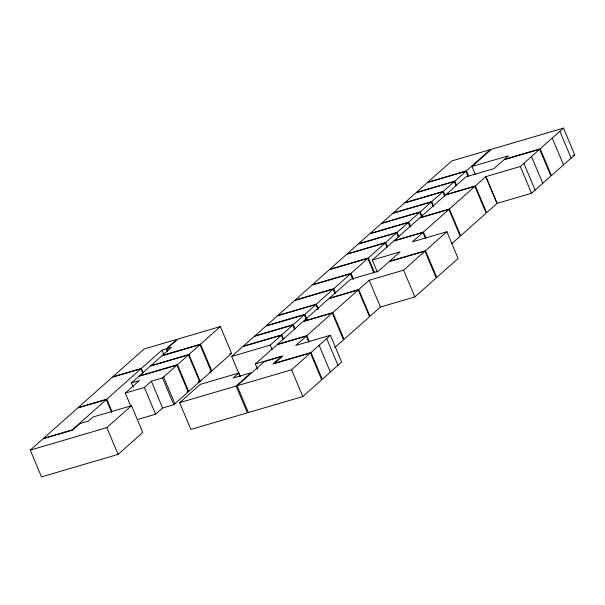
<?xml version="1.0" encoding="UTF-8"?>
<svg xmlns="http://www.w3.org/2000/svg" width="605" height="605" viewBox="0 0 605 605"><rect width="100%" height="100%" fill="white"/><g stroke="black" fill="none" stroke-linecap="round" stroke-linejoin="round"><path stroke-width="0.91" d="M30.25 450.128L43.023 438.776L72.698 430.064L80.041 423.538L88.443 421.065L93.004 417.019L131.519 405.705L142.772 432.462L118.088 454.393L41.503 476.891L30.25 450.128L106.835 427.629L131.519 405.705M106.276 399.625L72.154 429.936L43.507 438.353L77.621 408.042L106.276 399.625L111.721 412.572M140.904 368.861L112.25 377.278L78.121 407.604L106.767 399.187L140.904 368.861L142.719 373.179M141.381 368.437L161.966 350.151L166.246 348.896L177.046 339.299L144.119 348.972L112.734 376.854L141.381 368.437L143.196 372.756M167.835 350.363L167.109 348.639L177.908 339.05L220.364 326.571L231.617 353.335L211.788 370.948L200.535 344.185L220.364 326.571M133.198 387.238L131.383 382.92L138.726 376.393L176.91 365.178L188.155 391.942L173.801 404.707L162.601 408.004L155.591 414.221L137.388 419.575M130.71 406.015L125.265 393.068L139.309 380.59L131.383 382.92M125.265 393.068L144.345 387.465L151.348 381.241L162.548 377.951L176.91 365.178M188.442 354.931L150.267 366.146L139.279 375.902L177.462 364.686L188.442 354.931L199.695 381.695L188.715 391.45L186.937 391.972M199.983 344.676L161.807 355.899L150.743 365.715L188.926 354.5L199.983 344.676L211.236 371.44L200.172 381.263L198.402 381.785M238.778 373.058L233.205 378.012L251.098 372.756L236.109 386.073L247.362 412.837L190.885 429.429L179.632 402.665L200.202 384.394L238.778 373.058L240.23 376.514M240.041 376.295L231.7 356.436L242.764 346.604L281.302 335.283L283.117 339.602M231.7 356.436L270.238 345.115L281.302 335.283M292.76 325.104L254.221 336.433L243.24 346.181L281.786 334.86L292.76 325.104L294.575 329.423M304.3 314.857L265.754 326.178L254.773 335.941L293.312 324.613L304.3 314.857L306.107 319.175M315.893 304.557L277.347 315.878L266.313 325.687L304.852 314.366L315.893 304.557L318.064 309.737M333.151 289.22L294.612 300.541L277.793 315.485L316.332 304.164L333.151 289.22L334.966 293.538M350.461 273.846L311.923 285.167L295.202 300.019L333.741 288.698L350.461 273.846L352.639 279.026M367.817 258.426L329.279 269.754L312.52 284.637L351.059 273.316L367.817 258.426L373.988 273.105M385.173 243.013L346.627 254.334L329.816 269.27L368.354 257.949L385.173 243.013L386.988 247.324M396.653 232.812L358.115 244.133L347.187 253.843L385.725 242.514L396.653 232.812L398.468 237.122M408.141 222.61L369.594 233.931L358.614 243.686L397.152 232.365L408.141 222.61L409.956 226.928M419.764 212.279L381.226 223.6L370.154 233.439L408.693 222.118L419.764 212.279L421.579 216.598M431.267 202.062L392.728 213.384L381.687 223.184L420.233 211.863L431.267 202.062L433.082 206.373M442.822 191.793L404.284 203.114L393.227 212.937L431.766 201.616L442.822 191.793L444.637 196.111M454.325 181.576L415.786 192.897L404.768 202.69L443.306 191.369L454.325 181.576L456.14 185.894M465.88 171.313L427.342 182.634L416.285 192.45L454.824 181.129L465.88 171.313L468.058 176.494M466.417 170.837L490.307 149.609L451.769 160.938L427.879 182.158L466.417 170.837L468.595 176.017M475.227 174.285L471.961 166.519L491.328 149.314L563.497 128.109L574.75 154.872L551.435 175.586L540.182 148.822L563.497 128.109M257.503 369.141L255.325 363.96L276.961 344.744L306.319 336.115L308.86 342.165M377.369 272.137L372.294 260.052L393.613 241.115L422.971 232.486L425.512 238.529M237.13 385.771L264.34 361.601L281.257 356.632L272.931 364.029L310.448 353.002L321.701 379.766L302.818 396.547L248.383 412.534L237.13 385.771L291.565 369.784L310.448 353.002M306.319 336.115L295.815 345.447L330.39 335.291L341.636 362.055L322.238 379.29L310.985 352.526L330.39 335.291M332.274 313.057L302.916 321.686L277.438 344.313L306.796 335.692L332.274 313.057L343.519 339.821L334.573 347.777M332.78 312.611L358.243 289.984L369.496 316.748L344.033 339.367L332.78 312.611L303.423 321.232L328.893 298.613L358.243 289.984M358.727 289.561L369.194 280.259L403.611 270.148L424.975 251.173L436.22 277.937L414.864 296.911L380.447 307.022L369.973 316.324L358.727 289.561L329.37 298.182L350.598 279.321L378.427 271.146L389.023 261.738L424.975 251.173M422.971 232.486L412.444 241.834L446.868 231.723L458.114 258.486L436.757 277.461L425.504 250.697L446.868 231.723M448.925 209.428L419.567 218.057L394.089 240.684L423.447 232.063L448.925 209.428L460.178 236.192L451.912 243.535M449.424 208.99L474.88 186.37L486.133 213.134L460.677 235.746L449.424 208.99L420.067 217.611L445.522 194.999L474.88 186.37M475.379 185.924L485.868 176.615L520.285 166.504L539.652 149.299L550.898 176.063L531.538 193.26L497.113 203.371L486.632 212.688L475.379 185.924L446.021 194.553L465.926 176.872L493.96 168.636L503.912 159.796L539.652 149.299M471.961 166.519L508.397 155.81L504.441 159.319L540.182 148.822M572.943 155.402L574.75 154.872M372.294 260.052L400.079 251.892L389.522 261.269L425.504 250.697M167.109 348.639L171.381 347.383L162.359 355.4L200.535 344.185M229.809 353.865L231.617 353.335M209.459 371.962L211.236 371.44M255.325 363.96L282.875 355.869L274.602 363.219L310.985 352.526M197.918 382.216L199.695 381.695M179.632 402.665L236.109 386.073M559.867 131.338L571.112 158.102M552.259 138.099L563.505 164.855M531.492 156.544L542.738 183.307M523.862 163.32L535.115 190.083M520.285 166.504L531.538 193.26M485.868 176.615L497.113 203.371M485.792 176.683L497.038 203.439M454.824 181.129L456.639 185.448M443.306 191.369L445.121 195.68M431.766 201.616L433.581 205.934M420.233 211.863L422.04 216.182M423.447 232.063L425.988 238.105M408.693 222.118L410.508 226.429M397.152 232.365L398.967 236.684M403.611 270.148L414.864 296.911M385.725 242.514L387.54 246.832M368.354 257.949L374.525 272.628M369.194 280.259L380.447 307.022M351.059 273.316L353.6 279.359M333.741 288.698L335.556 293.017M316.332 304.164L318.147 308.482M326.715 338.558L337.968 365.322M319.107 345.311L330.36 372.075M304.852 314.366L307.03 319.546M306.796 335.692L309.337 341.734M293.312 324.613L295.127 328.931M281.786 334.86L283.601 339.171M291.565 369.784L302.818 396.547M270.238 345.115L272.053 349.433M188.926 354.5L200.172 381.263M177.462 364.686L188.715 391.45M166.246 348.896L167.335 351.482M161.966 350.151L163.781 354.469M163.645 376.983L174.89 403.739M162.548 377.951L173.801 404.707M151.348 381.241L162.601 408.004M144.345 387.465L155.591 414.221M106.767 399.187L111.849 411.271M106.835 427.629L118.088 454.393"/></g></svg>
